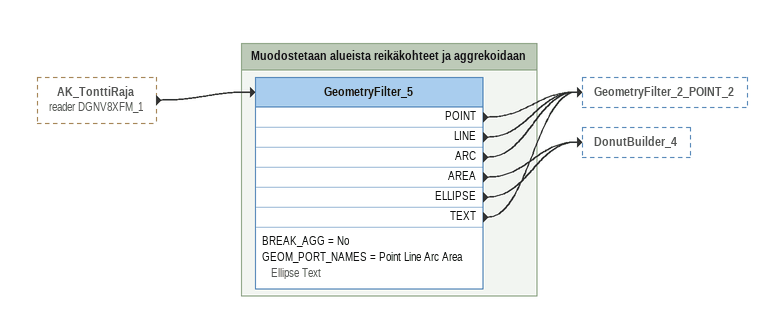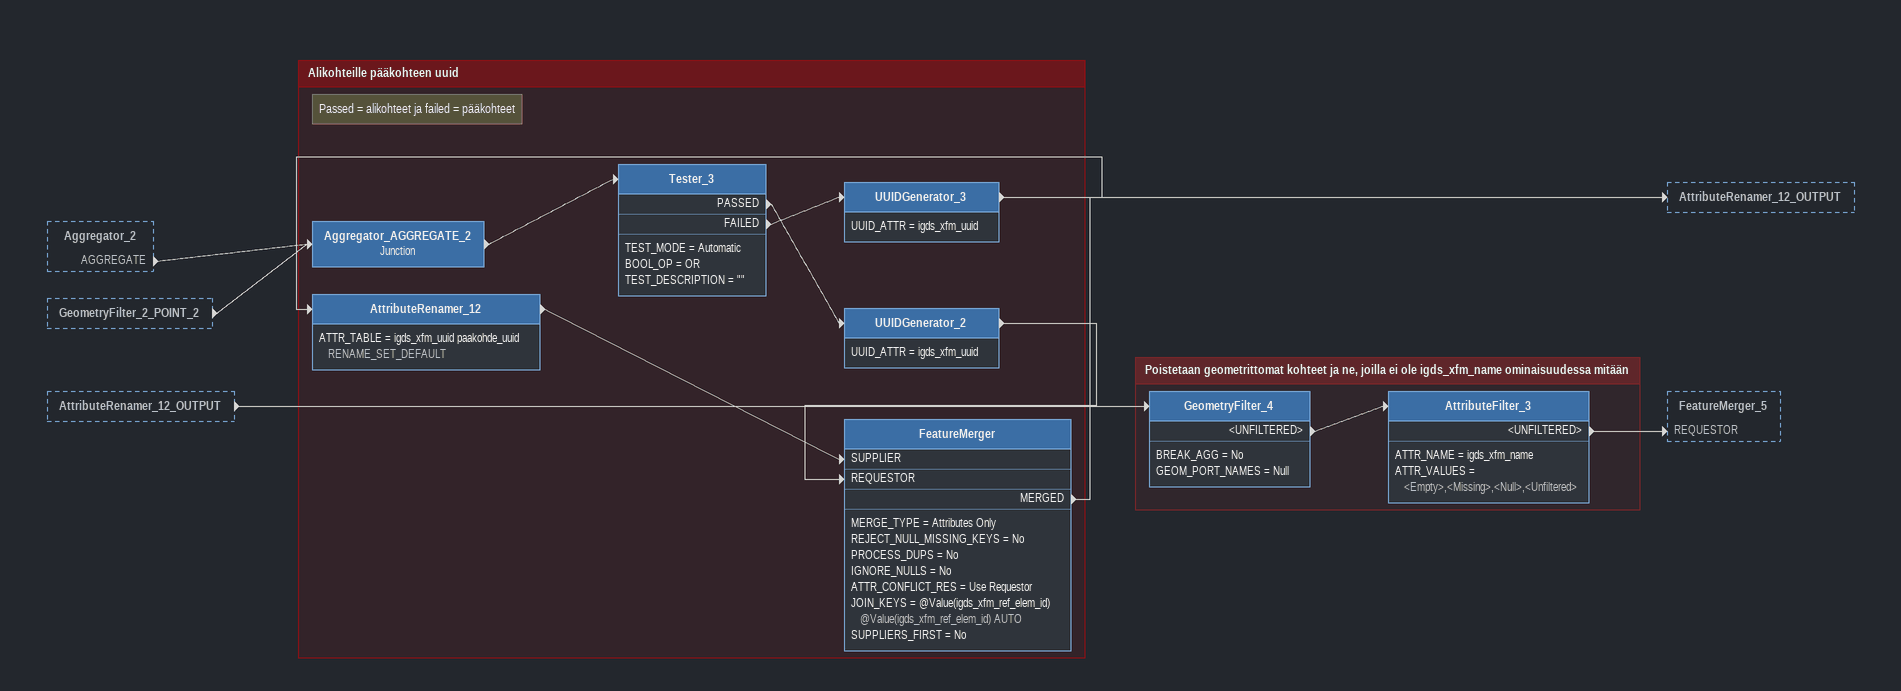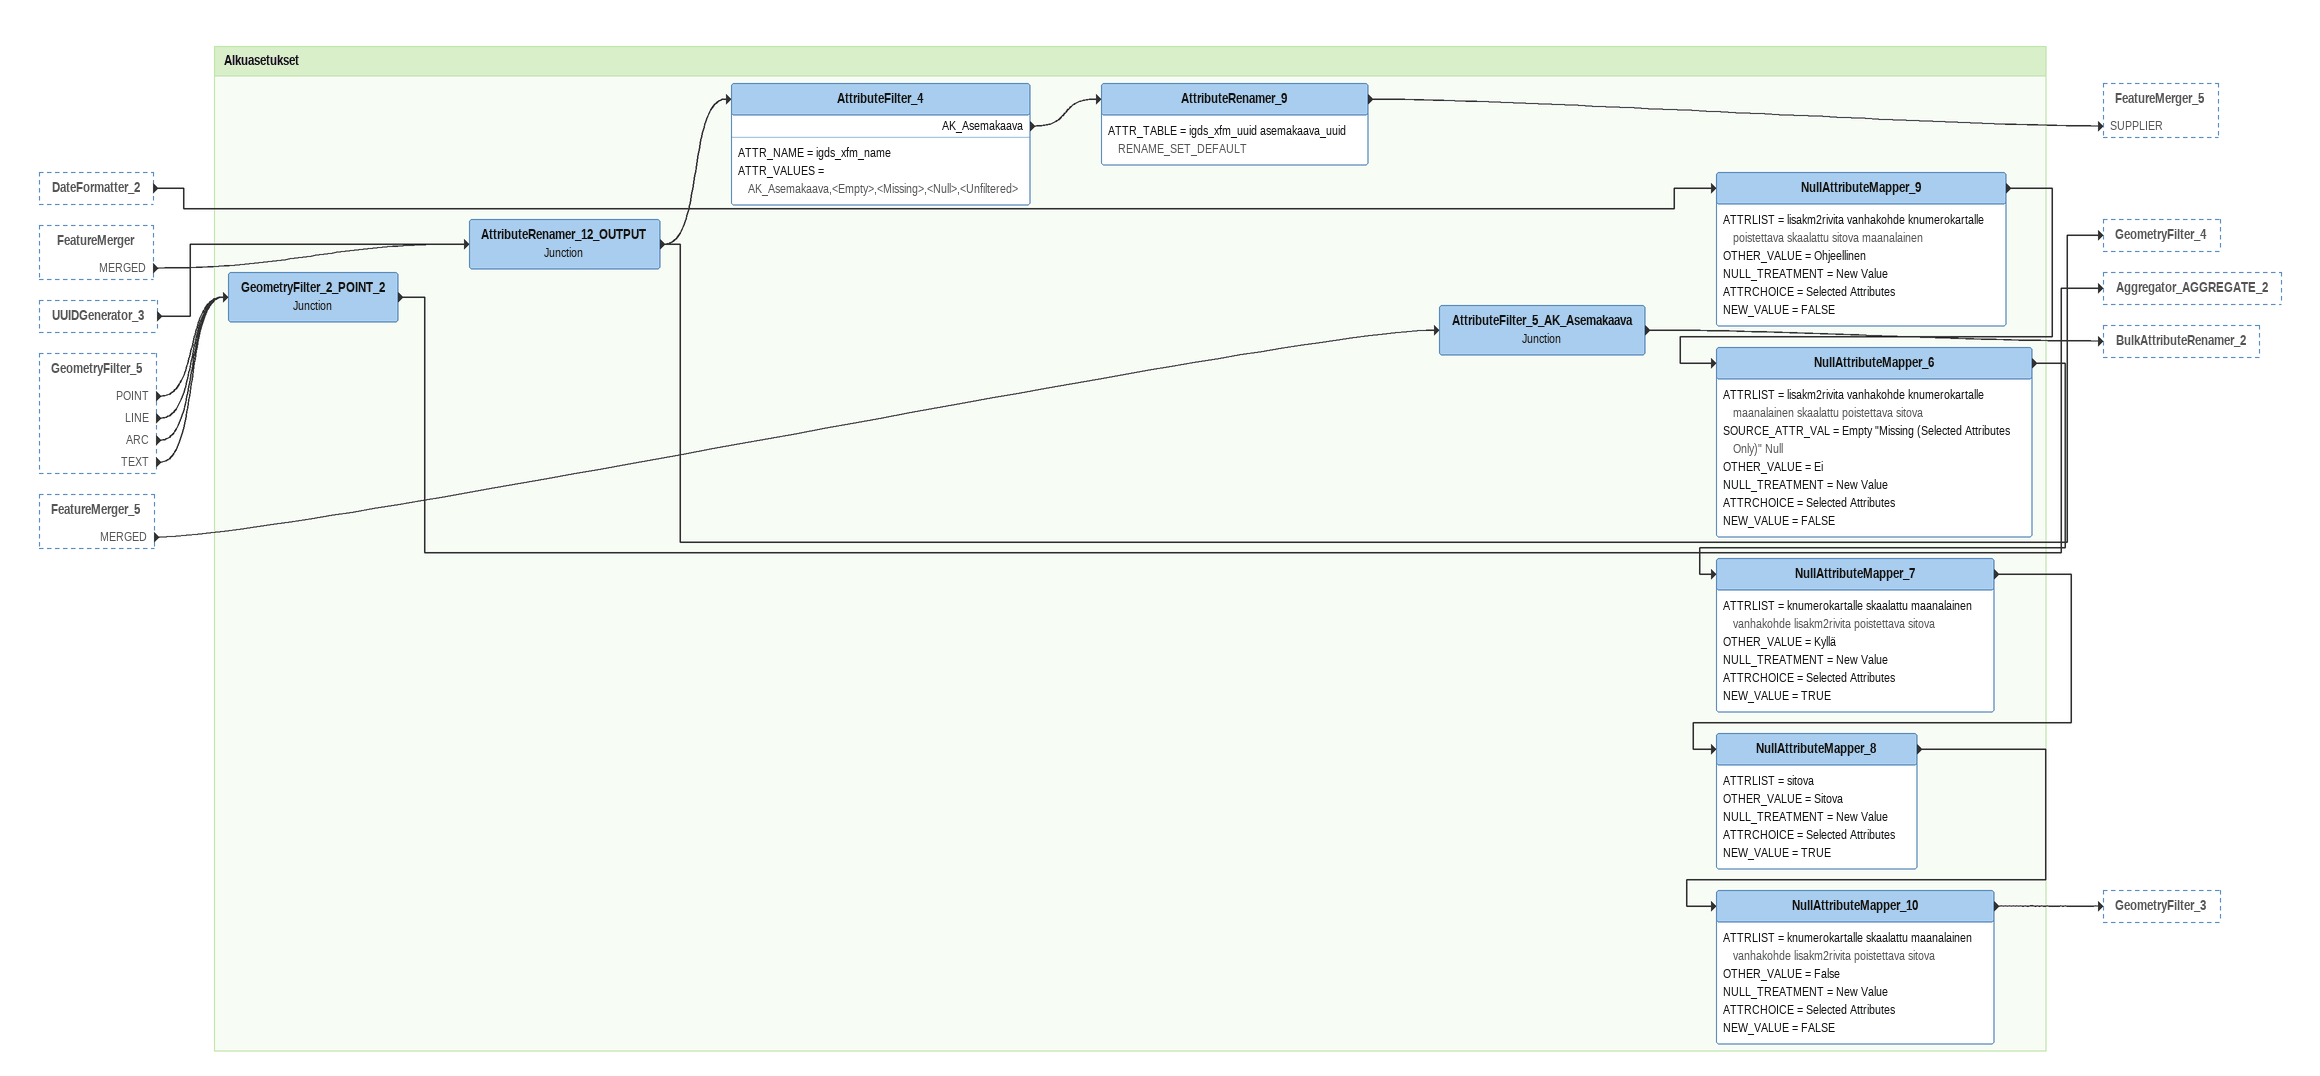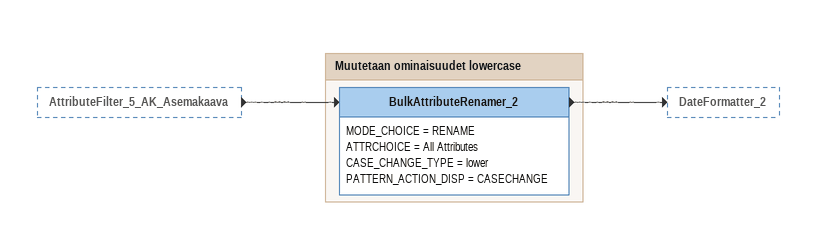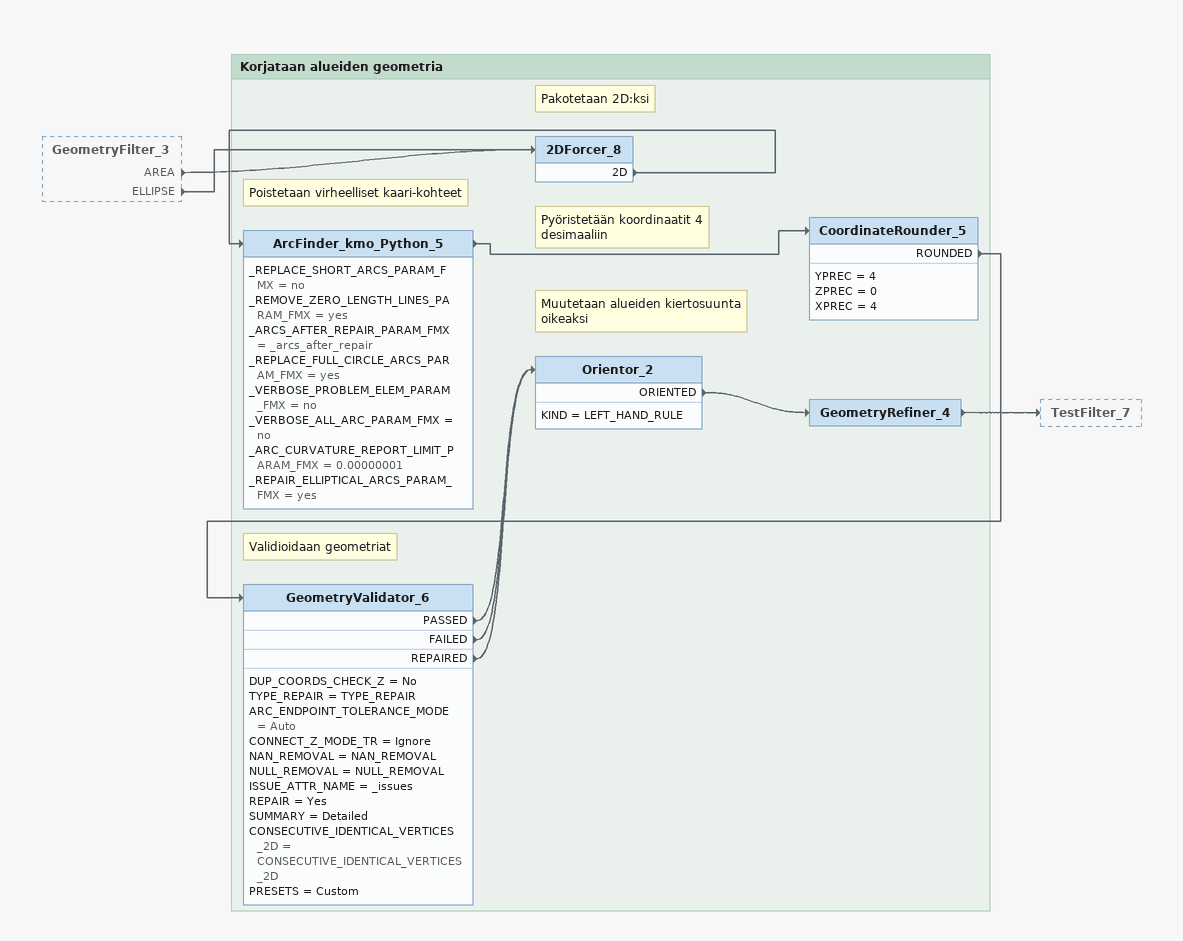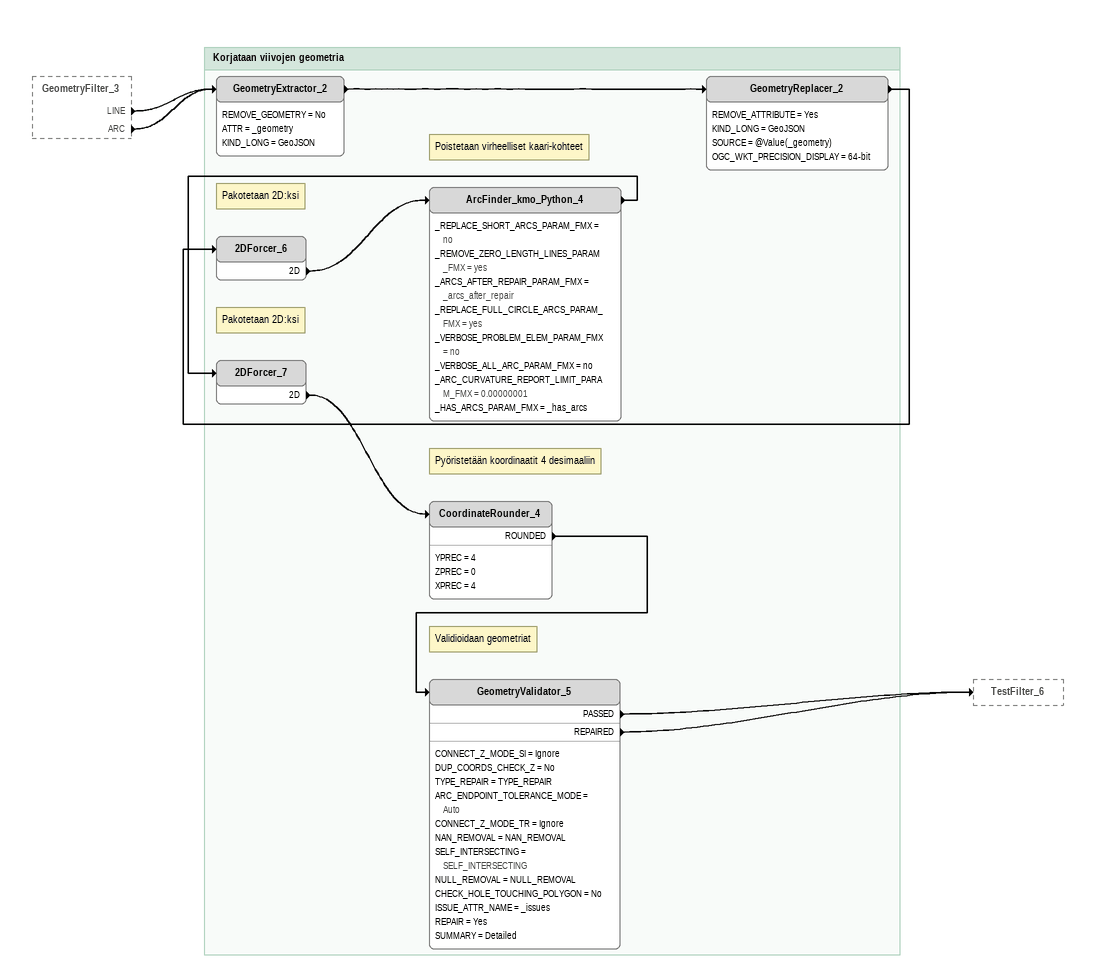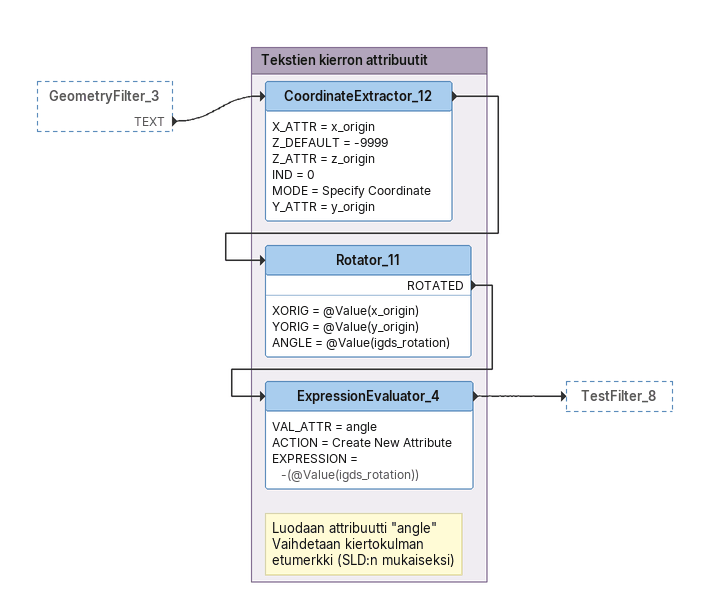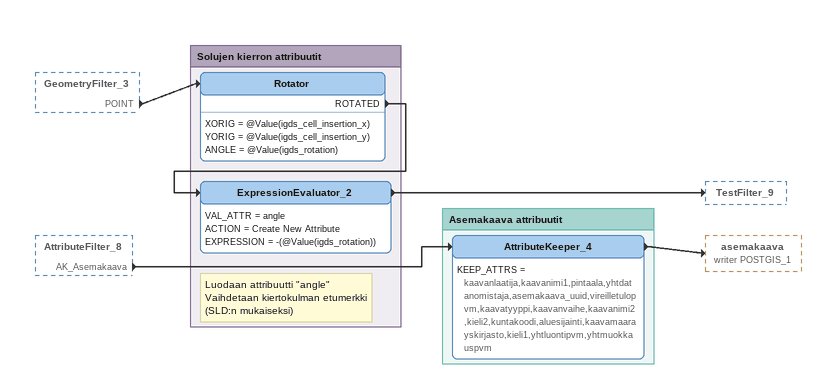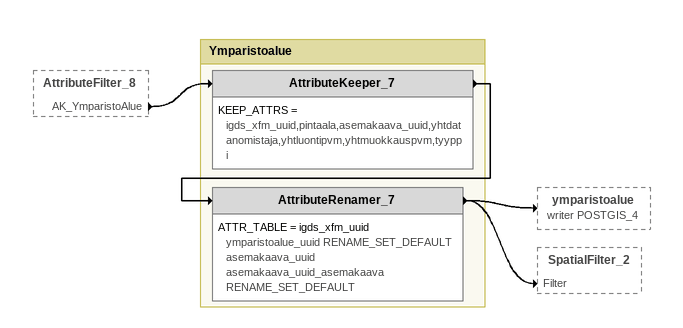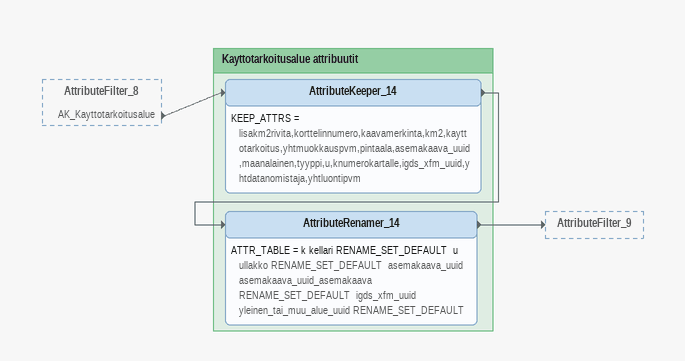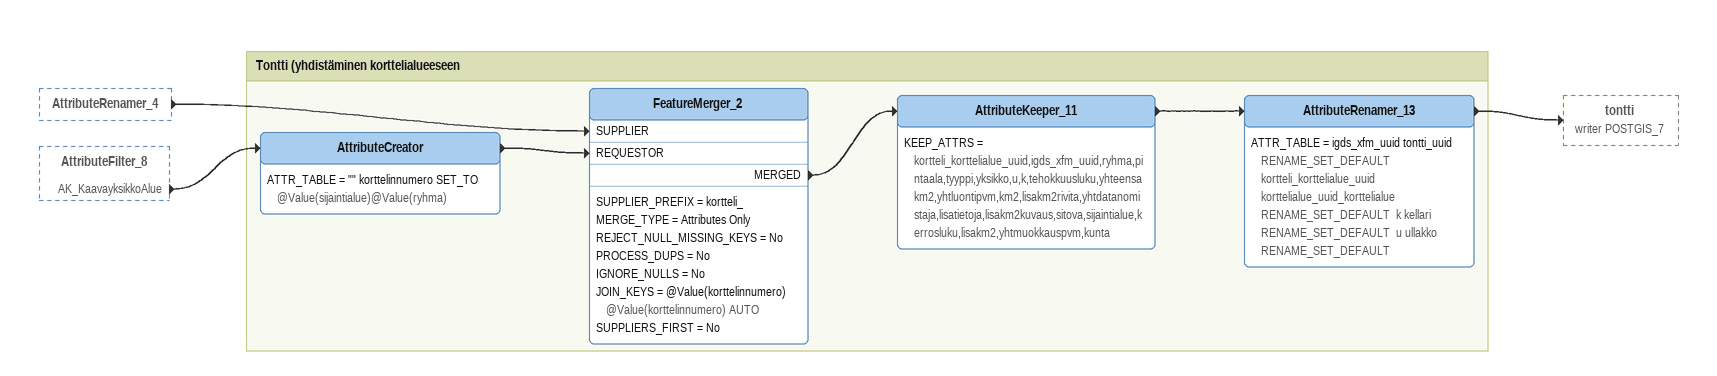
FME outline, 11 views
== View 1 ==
AK_TonttiRaja (reader DGNV8XFM_1) [outside]
    -> GeometryFilter_5

Bookmark: Muodostetaan alueista reikäkohteet ja aggrekoidaan
GeometryFilter_5
    BREAK_AGG = No
    GEOM_PORT_NAMES = Point Line Arc Area Ellipse Text
    POINT -> GeometryFilter_2_POINT_2
    LINE -> GeometryFilter_2_POINT_2
    ARC -> GeometryFilter_2_POINT_2
    AREA -> DonutBuilder_4
    ELLIPSE -> DonutBuilder_4
    TEXT -> GeometryFilter_2_POINT_2

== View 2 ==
Aggregator_2 [outside]
    AGGREGATE -> Aggregator_AGGREGATE_2
GeometryFilter_2_POINT_2 [outside]
    -> Aggregator_AGGREGATE_2
AttributeRenamer_12_OUTPUT [outside]
    -> GeometryFilter_4

Bookmark: Alikohteille pääkohteen uuid
Aggregator_AGGREGATE_2: Junction
    -> Tester_3
Note: Passed = alikohteet ja failed = pääkohteet
Tester_3
    TEST_MODE = Automatic
    BOOL_OP = OR
    TEST_DESCRIPTION = ""
    PASSED -> UUIDGenerator_2
    FAILED -> UUIDGenerator_3
UUIDGenerator_3
    UUID_ATTR = igds_xfm_uuid
    -> AttributeRenamer_12_OUTPUT
    -> AttributeRenamer_12
AttributeRenamer_12
    ATTR_TABLE = igds_xfm_uuid paakohde_uuid RENAME_SET_DEFAULT
    -> FeatureMerger [SUPPLIER]
UUIDGenerator_2
    UUID_ATTR = igds_xfm_uuid
    -> FeatureMerger [REQUESTOR]
FeatureMerger
    MERGE_TYPE = Attributes Only
    REJECT_NULL_MISSING_KEYS = No
    PROCESS_DUPS = No
    IGNORE_NULLS = No
    ATTR_CONFLICT_RES = Use Requestor
    JOIN_KEYS = @Value(igds_xfm_ref_elem_id) @Value(igds_xfm_ref_elem_id) AUTO
    SUPPLIERS_FIRST = No
    MERGED -> AttributeRenamer_12_OUTPUT

Bookmark: Poistetaan geometrittomat kohteet ja ne, joilla ei ole igds_xfm_name ominaisuudessa mitään
GeometryFilter_4
    BREAK_AGG = No
    GEOM_PORT_NAMES = Null
    <UNFILTERED> -> AttributeFilter_3
AttributeFilter_3
    ATTR_NAME = igds_xfm_name
    ATTR_VALUES = <Empty>,<Missing>,<Null>,<Unfiltered>
    <UNFILTERED> -> FeatureMerger_5 [REQUESTOR]

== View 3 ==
DateFormatter_2 [outside]
    -> NullAttributeMapper_9
FeatureMerger [outside]
    MERGED -> AttributeRenamer_12_OUTPUT
UUIDGenerator_3 [outside]
    -> AttributeRenamer_12_OUTPUT
GeometryFilter_5 [outside]
    POINT -> GeometryFilter_2_POINT_2
    LINE -> GeometryFilter_2_POINT_2
    ARC -> GeometryFilter_2_POINT_2
    TEXT -> GeometryFilter_2_POINT_2
FeatureMerger_5 [outside]
    MERGED -> AttributeFilter_5_AK_Asemakaava

Bookmark: Alkuasetukset
GeometryFilter_2_POINT_2: Junction
    -> Aggregator_AGGREGATE_2
AttributeRenamer_12_OUTPUT: Junction
    -> AttributeFilter_4
    -> GeometryFilter_4
AttributeFilter_4
    ATTR_NAME = igds_xfm_name
    ATTR_VALUES = AK_Asemakaava,<Empty>,<Missing>,<Null>,<Unfiltered>
    AK_Asemakaava -> AttributeRenamer_9
AttributeRenamer_9
    ATTR_TABLE = igds_xfm_uuid asemakaava_uuid RENAME_SET_DEFAULT
    -> FeatureMerger_5 [SUPPLIER]
AttributeFilter_5_AK_Asemakaava: Junction
    -> BulkAttributeRenamer_2
NullAttributeMapper_9
    ATTRLIST = lisakm2rivita vanhakohde knumerokartalle poistettava skaalattu sitova maanalainen
    OTHER_VALUE = Ohjeellinen
    NULL_TREATMENT = New Value
    ATTRCHOICE = Selected Attributes
    NEW_VALUE = FALSE
    -> NullAttributeMapper_6
NullAttributeMapper_6
    ATTRLIST = lisakm2rivita vanhakohde knumerokartalle maanalainen skaalattu poistettava sitova
    SOURCE_ATTR_VAL = Empty "Missing (Selected Attributes Only)" Null
    OTHER_VALUE = Ei
    NULL_TREATMENT = New Value
    ATTRCHOICE = Selected Attributes
    NEW_VALUE = FALSE
    -> NullAttributeMapper_7
NullAttributeMapper_7
    ATTRLIST = knumerokartalle skaalattu maanalainen vanhakohde lisakm2rivita poistettava sitova
    OTHER_VALUE = Kyllä
    NULL_TREATMENT = New Value
    ATTRCHOICE = Selected Attributes
    NEW_VALUE = TRUE
    -> NullAttributeMapper_8
NullAttributeMapper_8
    ATTRLIST = sitova
    OTHER_VALUE = Sitova
    NULL_TREATMENT = New Value
    ATTRCHOICE = Selected Attributes
    NEW_VALUE = TRUE
    -> NullAttributeMapper_10
NullAttributeMapper_10
    ATTRLIST = knumerokartalle skaalattu maanalainen vanhakohde lisakm2rivita poistettava sitova
    OTHER_VALUE = False
    NULL_TREATMENT = New Value
    ATTRCHOICE = Selected Attributes
    NEW_VALUE = FALSE
    -> GeometryFilter_3

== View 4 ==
AttributeFilter_5_AK_Asemakaava [outside]
    -> BulkAttributeRenamer_2

Bookmark: Muutetaan ominaisuudet lowercase
BulkAttributeRenamer_2
    MODE_CHOICE = RENAME
    ATTRCHOICE = All Attributes
    CASE_CHANGE_TYPE = lower
    PATTERN_ACTION_DISP = CASECHANGE
    -> DateFormatter_2

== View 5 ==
GeometryFilter_3 [outside]
    AREA -> 2DForcer_8
    ELLIPSE -> 2DForcer_8

Bookmark: Korjataan alueiden geometria
Note: Pakotetaan 2D:ksi
2DForcer_8
    2D -> ArcFinder_kmo_Python_5
Note: Poistetaan virheelliset kaari-kohteet
ArcFinder_kmo_Python_5
    _REPLACE_SHORT_ARCS_PARAM_FMX = no
    _REMOVE_ZERO_LENGTH_LINES_PARAM_FMX = yes
    _ARCS_AFTER_REPAIR_PARAM_FMX = _arcs_after_repair
    _REPLACE_FULL_CIRCLE_ARCS_PARAM_FMX = yes
    _VERBOSE_PROBLEM_ELEM_PARAM_FMX = no
    _VERBOSE_ALL_ARC_PARAM_FMX = no
    _ARC_CURVATURE_REPORT_LIMIT_PARAM_FMX = 0.00000001
    _REPAIR_ELLIPTICAL_ARCS_PARAM_FMX = yes
    -> CoordinateRounder_5
Note: Pyöristetään koordinaatit 4 desimaaliin
CoordinateRounder_5
    YPREC = 4
    ZPREC = 0
    XPREC = 4
    ROUNDED -> GeometryValidator_6
Note: Validioidaan geometriat
GeometryValidator_6
    DUP_COORDS_CHECK_Z = No
    TYPE_REPAIR = TYPE_REPAIR
    ARC_ENDPOINT_TOLERANCE_MODE = Auto
    CONNECT_Z_MODE_TR = Ignore
    NAN_REMOVAL = NAN_REMOVAL
    NULL_REMOVAL = NULL_REMOVAL
    ISSUE_ATTR_NAME = _issues
    REPAIR = Yes
    SUMMARY = Detailed
    CONSECUTIVE_IDENTICAL_VERTICES_2D = CONSECUTIVE_IDENTICAL_VERTICES_2D
    PRESETS = Custom
    PASSED -> Orientor_2
    FAILED -> Orientor_2
    REPAIRED -> Orientor_2
Note: Muutetaan alueiden kiertosuunta oikeaksi
Orientor_2
    KIND = LEFT_HAND_RULE
    ORIENTED -> GeometryRefiner_4
GeometryRefiner_4
    -> TestFilter_7

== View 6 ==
GeometryFilter_3 [outside]
    LINE -> GeometryExtractor_2
    ARC -> GeometryExtractor_2

Bookmark: Korjataan viivojen geometria
GeometryExtractor_2
    REMOVE_GEOMETRY = No
    ATTR = _geometry
    KIND_LONG = GeoJSON
    -> GeometryReplacer_2
GeometryReplacer_2
    REMOVE_ATTRIBUTE = Yes
    KIND_LONG = GeoJSON
    SOURCE = @Value(_geometry)
    OGC_WKT_PRECISION_DISPLAY = 64-bit
    -> 2DForcer_6
Note: Pakotetaan 2D:ksi
2DForcer_6
    2D -> ArcFinder_kmo_Python_4
Note: Poistetaan virheelliset kaari-kohteet
ArcFinder_kmo_Python_4
    _REPLACE_SHORT_ARCS_PARAM_FMX = no
    _REMOVE_ZERO_LENGTH_LINES_PARAM_FMX = yes
    _ARCS_AFTER_REPAIR_PARAM_FMX = _arcs_after_repair
    _REPLACE_FULL_CIRCLE_ARCS_PARAM_FMX = yes
    _VERBOSE_PROBLEM_ELEM_PARAM_FMX = no
    _VERBOSE_ALL_ARC_PARAM_FMX = no
    _ARC_CURVATURE_REPORT_LIMIT_PARAM_FMX = 0.00000001
    _HAS_ARCS_PARAM_FMX = _has_arcs
    -> 2DForcer_7
Note: Pakotetaan 2D:ksi
2DForcer_7
    2D -> CoordinateRounder_4
Note: Pyöristetään koordinaatit 4 desimaaliin
CoordinateRounder_4
    YPREC = 4
    ZPREC = 0
    XPREC = 4
    ROUNDED -> GeometryValidator_5
Note: Validioidaan geometriat
GeometryValidator_5
    CONNECT_Z_MODE_SI = Ignore
    DUP_COORDS_CHECK_Z = No
    TYPE_REPAIR = TYPE_REPAIR
    ARC_ENDPOINT_TOLERANCE_MODE = Auto
    CONNECT_Z_MODE_TR = Ignore
    NAN_REMOVAL = NAN_REMOVAL
    SELF_INTERSECTING = SELF_INTERSECTING
    NULL_REMOVAL = NULL_REMOVAL
    CHECK_HOLE_TOUCHING_POLYGON = No
    ISSUE_ATTR_NAME = _issues
    REPAIR = Yes
    SUMMARY = Detailed
    PASSED -> TestFilter_6
    REPAIRED -> TestFilter_6

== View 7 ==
GeometryFilter_3 [outside]
    TEXT -> CoordinateExtractor_12

Bookmark: Tekstien kierron attribuutit
CoordinateExtractor_12
    X_ATTR = x_origin
    Z_DEFAULT = -9999
    Z_ATTR = z_origin
    IND = 0
    MODE = Specify Coordinate
    Y_ATTR = y_origin
    -> Rotator_11
Rotator_11
    XORIG = @Value(x_origin)
    YORIG = @Value(y_origin)
    ANGLE = @Value(igds_rotation)
    ROTATED -> ExpressionEvaluator_4
Note: Luodaan attribuutti "angle" / Vaihdetaan kiertokulman etumerkki (SLD:n mukaiseksi)
ExpressionEvaluator_4
    VAL_ATTR = angle
    ACTION = Create New Attribute
    EXPRESSION = -(@Value(igds_rotation))
    -> TestFilter_8

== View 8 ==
GeometryFilter_3 [outside]
    POINT -> Rotator
AttributeFilter_8 [outside]
    AK_Asemakaava -> AttributeKeeper_4

Bookmark: Solujen kierron attribuutit
Rotator
    XORIG = @Value(igds_cell_insertion_x)
    YORIG = @Value(igds_cell_insertion_y)
    ANGLE = @Value(igds_rotation)
    ROTATED -> ExpressionEvaluator_2
Note: Luodaan attribuutti "angle" / Vaihdetaan kiertokulman etumerkki (SLD:n mukaiseksi)
ExpressionEvaluator_2
    VAL_ATTR = angle
    ACTION = Create New Attribute
    EXPRESSION = -(@Value(igds_rotation))
    -> TestFilter_9

Bookmark: Asemakaava attribuutit
AttributeKeeper_4
    KEEP_ATTRS = kaavanlaatija,kaavanimi1,pintaala,yhtdatanomistaja,asemakaava_uuid,vireilletulopvm,kaavatyyppi,kaavanvaihe,kaavanimi2,kieli2,kuntakoodi,aluesijainti,kaavamaarayskirjasto,kieli1,yhtluontipvm,yhtmuokkauspvm
    -> asemakaava (writer POSTGIS_1)

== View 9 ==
AttributeFilter_8 [outside]
    AK_YmparistoAlue -> AttributeKeeper_7

Bookmark: Ymparistoalue
AttributeKeeper_7
    KEEP_ATTRS = igds_xfm_uuid,pintaala,asemakaava_uuid,yhtdatanomistaja,yhtluontipvm,yhtmuokkauspvm,tyyppi
    -> AttributeRenamer_7
AttributeRenamer_7
    ATTR_TABLE = igds_xfm_uuid ymparistoalue_uuid RENAME_SET_DEFAULT  asemakaava_uuid asemakaava_uuid_asemakaava RENAME_SET_DEFAULT
    -> ymparistoalue (writer POSTGIS_4)
    -> SpatialFilter_2 [Filter]

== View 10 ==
AttributeFilter_8 [outside]
    AK_Kayttotarkoitusalue -> AttributeKeeper_14

Bookmark: Kayttotarkoitusalue attribuutit
AttributeKeeper_14
    KEEP_ATTRS = lisakm2rivita,korttelinnumero,kaavamerkinta,km2,kayttotarkoitus,yhtmuokkauspvm,pintaala,asemakaava_uuid,maanalainen,tyyppi,u,knumerokartalle,igds_xfm_uuid,yhtdatanomistaja,yhtluontipvm
    -> AttributeRenamer_14
AttributeRenamer_14
    ATTR_TABLE = k kellari RENAME_SET_DEFAULT  u ullakko RENAME_SET_DEFAULT  asemakaava_uuid asemakaava_uuid_asemakaava RENAME_SET_DEFAULT  igds_xfm_uuid yleinen_tai_muu_alue_uuid RENAME_SET_DEFAULT
    -> AttributeFilter_9

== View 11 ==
AttributeRenamer_4 [outside]
    -> FeatureMerger_2 [SUPPLIER]
AttributeFilter_8 [outside]
    AK_KaavayksikkoAlue -> AttributeCreator

Bookmark: Tontti (yhdistäminen korttelialueeseen
AttributeCreator
    ATTR_TABLE = "" korttelinnumero SET_TO @Value(sijaintialue)@Value(ryhma)
    -> FeatureMerger_2 [REQUESTOR]
FeatureMerger_2
    SUPPLIER_PREFIX = kortteli_
    MERGE_TYPE = Attributes Only
    REJECT_NULL_MISSING_KEYS = No
    PROCESS_DUPS = No
    IGNORE_NULLS = No
    JOIN_KEYS = @Value(korttelinnumero) @Value(korttelinnumero) AUTO
    SUPPLIERS_FIRST = No
    MERGED -> AttributeKeeper_11
AttributeKeeper_11
    KEEP_ATTRS = kortteli_korttelialue_uuid,igds_xfm_uuid,ryhma,pintaala,tyyppi,yksikko,u,k,tehokkuusluku,yhteensakm2,yhtluontipvm,km2,lisakm2rivita,yhtdatanomistaja,lisatietoja,lisakm2kuvaus,sitova,sijaintialue,kerrosluku,lisakm2,yhtmuokkauspvm,kunta
    -> AttributeRenamer_13
AttributeRenamer_13
    ATTR_TABLE = igds_xfm_uuid tontti_uuid RENAME_SET_DEFAULT  kortteli_korttelialue_uuid korttelialue_uuid_korttelialue RENAME_SET_DEFAULT  k kellari RENAME_SET_DEFAULT  u ullakko RENAME_SET_DEFAULT
    -> tontti (writer POSTGIS_7)
